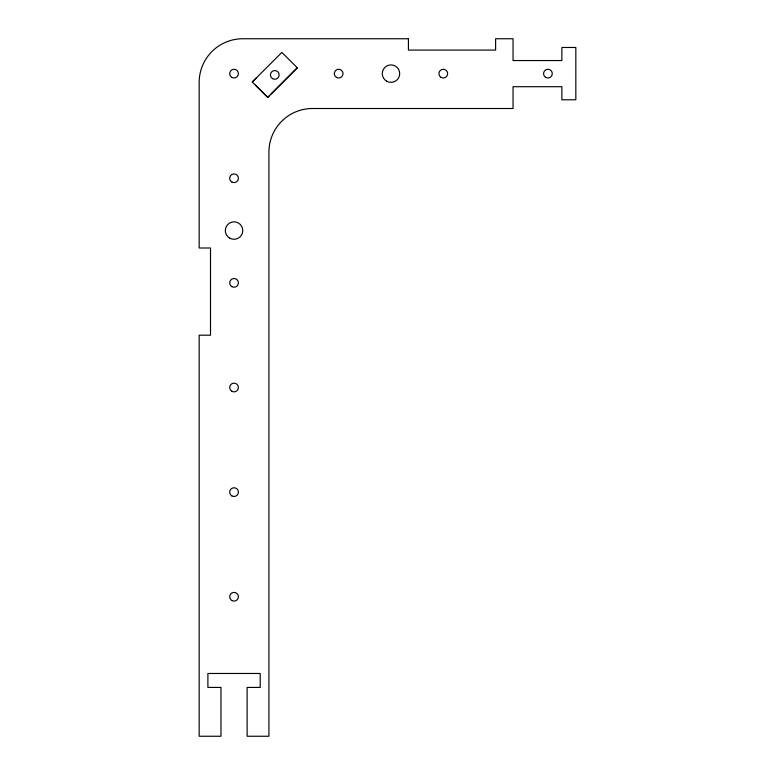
<?xml version="1.0" encoding="UTF-8"?>
<svg xmlns="http://www.w3.org/2000/svg" width="775" height="775" viewBox="0 0 775 775"><rect width="100%" height="100%" fill="white"/><g stroke="black" fill="none" stroke-linecap="round" stroke-linejoin="round"><path stroke-width="1.16" d="M256.496 77.781L252.282 81.985L267.695 97.398L297.28 67.812L281.868 52.4L252.311 81.966M255.43 85.134L267.666 97.379M271.056 94.037L297.183 67.909M267.559 97.476L269.7 95.393M408.425 38.75L242.769 38.75A43.594 43.594 0 0 0 199.175 82.344L199.175 248L210.509 248L210.509 335.188L199.175 335.188L199.175 736.25L220.972 736.25L220.972 687.425L207.894 687.425L207.894 673.475L260.206 673.475L260.206 687.425L247.128 687.425L247.128 736.25L268.925 736.25L268.925 152.094A43.594 43.594 0 0 1 312.519 108.5L513.05 108.5L513.05 86.703L561.875 86.703L561.875 99.781L575.825 99.781L575.825 47.469L561.875 47.469L561.875 60.547L513.05 60.547L513.05 38.75L495.613 38.75L495.613 50.084L408.425 50.084L408.425 38.75M231.87 495.903A4.359 4.359 0 0 0 238.409 492.125A4.359 4.359 0 0 0 231.87 488.347A4.359 4.359 0 0 0 231.87 495.903M545.745 77.403A4.359 4.359 0 0 0 552.284 73.625A4.359 4.359 0 0 0 545.745 69.847A4.359 4.359 0 0 0 545.745 77.403M231.87 77.403A4.359 4.359 0 0 0 238.409 73.625A4.359 4.359 0 0 0 231.87 69.847A4.359 4.359 0 0 0 231.87 77.403M231.87 182.028A4.359 4.359 0 0 0 238.409 178.25A4.359 4.359 0 0 0 231.87 174.472A4.359 4.359 0 0 0 231.87 182.028M231.87 600.528A4.359 4.359 0 0 0 238.409 596.75A4.359 4.359 0 0 0 231.87 592.972A4.359 4.359 0 0 0 231.87 600.528M231.87 391.278A4.359 4.359 0 0 0 238.409 387.5A4.359 4.359 0 0 0 231.87 383.722A4.359 4.359 0 0 0 231.87 391.278M441.12 77.403A4.359 4.359 0 0 0 447.659 73.625A4.359 4.359 0 0 0 441.12 69.847A4.359 4.359 0 0 0 441.12 77.403M336.495 77.403A4.359 4.359 0 0 0 343.034 73.625A4.359 4.359 0 0 0 336.495 69.847A4.359 4.359 0 0 0 336.495 77.403M231.87 286.653A4.359 4.359 0 0 0 238.409 282.875A4.359 4.359 0 0 0 231.87 279.097A4.359 4.359 0 0 0 231.87 286.653M229.691 238.109A8.719 8.719 0 0 0 242.769 230.562A8.719 8.719 0 0 0 229.691 223.016A8.719 8.719 0 0 0 229.691 238.109M386.628 81.172A8.719 8.719 0 0 0 399.706 73.625A8.719 8.719 0 0 0 386.628 66.078A8.719 8.719 0 0 0 386.628 81.172M272.606 78.672A4.359 4.359 0 0 0 279.145 74.904A4.359 4.359 0 0 0 272.606 71.126A4.359 4.359 0 0 0 272.606 78.672"/></g></svg>
